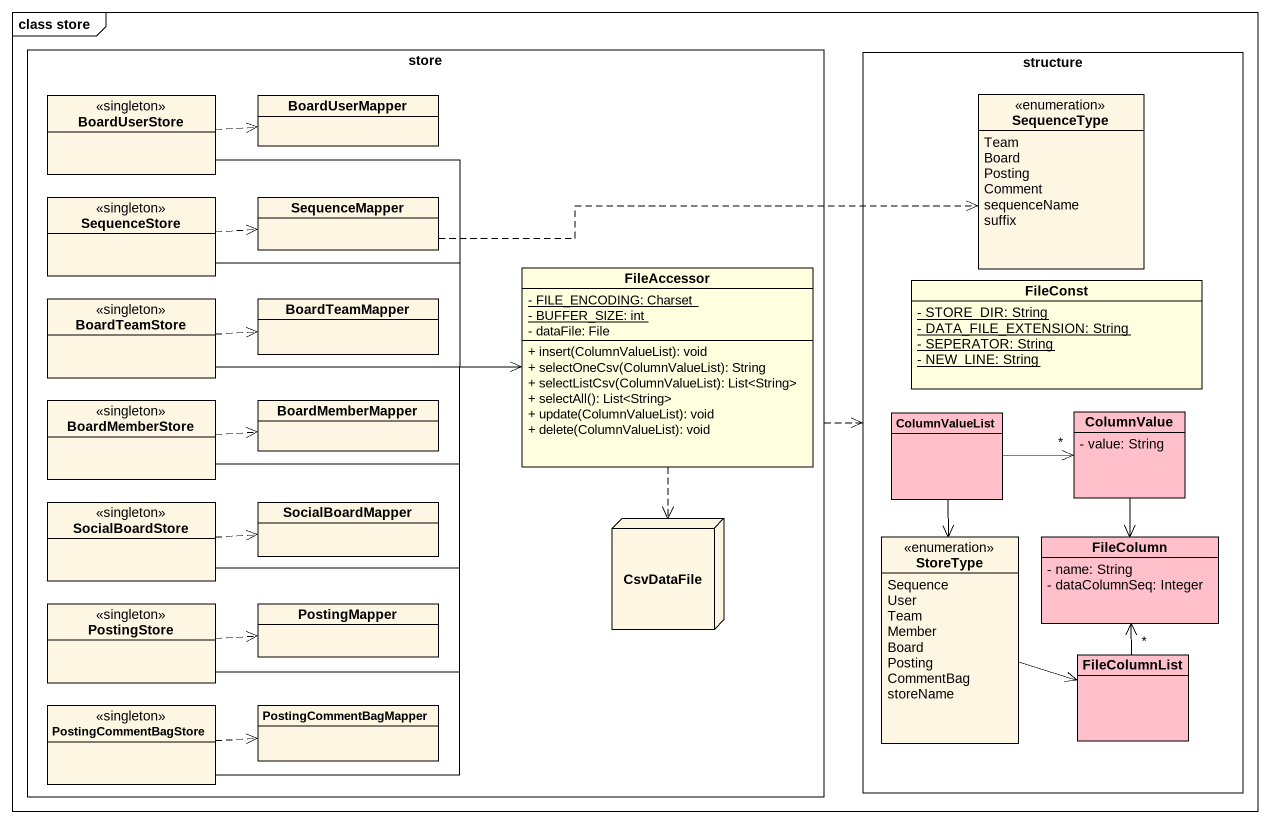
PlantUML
@startuml
mainframe class store
allowmixing
hide circle
hide empty members
skinparam classAttributeIconSize 0
rectangle store {
  class BoardUserStore <<singleton>>
  class BoardUserMapper
  class SequenceStore <<singleton>>
  class SequenceMapper
  class BoardTeamStore <<singleton>>
  class BoardTeamMapper
  class FileAccessor #FFFFE0 {
    {static} - FILE_ENCODING: Charset
    {static} - BUFFER_SIZE: int
    - dataFile: File
    + insert(ColumnValueList): void
    + selectOneCsv(ColumnValueList): String
    + selectListCsv(ColumnValueList): List<String>
    + selectAll(): List<String>
    + update(ColumnValueList): void
    + delete(ColumnValueList): void
  }
  class BoardMemberStore <<singleton>>
  class BoardMemberMapper
  class SocialBoardStore <<singleton>>
  class SocialBoardMapper
  node CsvDataFile
  class PostingStore <<singleton>>
  class PostingMapper
  class PostingCommentBagStore <<singleton>>
  class PostingCommentBagMapper
}
rectangle structure {
  enum SequenceType {
    Team
    Board
    Posting
    Comment
    sequenceName
    suffix
  }
  class FileConst #FFFFE0 {
    {static} - STORE_DIR: String
    {static} - DATA_FILE_EXTENSION: String
    {static} - SEPERATOR: String
    {static} - NEW_LINE: String
  }
  class ColumnValueList #FFC0CB
  class ColumnValue #FFC0CB {
    - value: String
  }
  enum StoreType {
    Sequence
    User
    Team
    Member
    Board
    Posting
    CommentBag
    storeName
  }
  class FileColumn #FFC0CB {
    - name: String
    - dataColumnSeq: Integer
  }
  class FileColumnList #FFC0CB
}
store .right.> structure
BoardUserStore .right.> BoardUserMapper
BoardUserStore -right-> FileAccessor
SequenceStore .right.> SequenceMapper
SequenceStore -right-> FileAccessor
SequenceMapper .right.> SequenceType
BoardTeamStore .right.> BoardTeamMapper
BoardTeamStore -right-> FileAccessor
FileAccessor ..> CsvDataFile
BoardMemberStore -right-> FileAccessor
BoardMemberStore .right.> BoardMemberMapper
ColumnValueList -right-> "*" ColumnValue
ColumnValueList --> StoreType
ColumnValue --> FileColumn
SocialBoardStore -right-> FileAccessor
SocialBoardStore .right.> SocialBoardMapper
StoreType -right-> FileColumnList
PostingStore -right-> FileAccessor
PostingStore .right.> PostingMapper
FileColumnList -up-> "*" FileColumn
PostingCommentBagStore -up-> FileAccessor
PostingCommentBagStore .right.> PostingCommentBagMapper
@enduml
